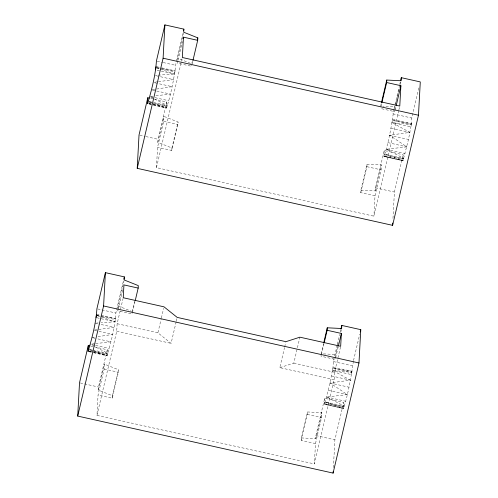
<?xml version="1.0" encoding="UTF-8"?>
<svg xmlns="http://www.w3.org/2000/svg" width="498" height="498" viewBox="0 0 498 498"><rect width="100%" height="100%" fill="white"/><g stroke="black" fill="none" stroke-linecap="round" stroke-linejoin="round"><path stroke-width="0.37" stroke-dasharray="2.49 1.87" d="M340.501 347.025L334.575 372.255L334.164 379.775L314.387 463.931L96.954 415.388L98.056 395.032L104.157 369.062L104.424 364.125L118.53 369.771L118.4 372.243L112.293 398.213L98.056 395.032M112.293 398.213L112.43 395.742L98.324 390.096L98.486 387.014L107.251 349.739L95.106 347.031M107.251 349.739L107.07 355.746L91.893 352.36M89.347 351.383L107.07 355.746C111.129 341.821 114.926 327.535 115.878 313.005L123.485 280.648M96.954 415.388L116.731 331.232L117.136 323.706L123.068 298.483M117.945 308.76L117.833 310.877L132.07 314.057L132.138 312.825M117.982 308.057L118.101 305.94L124.027 280.71M398.717 110.581L373.898 216.182L156.459 167.639L157.561 147.284L163.668 121.313L163.935 116.376L178.041 122.022L177.911 124.488L171.804 150.458L157.561 147.284M171.804 150.458L171.935 147.993L157.829 142.347L157.997 139.266L166.755 101.99L154.617 99.276M166.755 101.99L166.581 107.998L149.126 104.101M153.291 104.723L166.581 107.998C171.256 93.126 174.269 77.669 176.099 62.25M177.456 61.011L177.338 63.128L191.581 66.302L191.649 65.07M177.493 60.308L177.605 58.191L183.538 32.961M315.489 443.575L301.253 440.394L301.383 437.929L307.49 411.958L321.864 412.668L321.596 417.604L315.489 443.575L314.387 463.931M301.253 440.394L307.353 414.423L307.49 411.958M301.383 437.929L315.757 438.645L315.925 435.557L324.684 398.282L343.657 402.521L343.483 408.528L324.509 404.295L324.684 398.282M321.129 354.389L321.029 356.238L335.266 359.419L335.384 357.303M337.208 344.996L333.318 361.554L333.019 367.107L330.006 382.962L324.509 404.295M335.422 356.599L337.625 345.581M333.386 467.678L334.899 439.796L343.657 402.521M375 195.826L360.757 192.645L360.894 190.18L366.995 164.209L381.368 164.919L381.101 169.855L375 195.826L373.898 216.182M324.459 402.44L343.433 406.673L324.279 403.797L343.483 408.528C348.444 393.183 351.109 377.148 353.35 361.274M360.757 192.645L366.864 166.674L366.995 164.209M360.894 190.18L375.268 190.89L375.436 187.808L384.195 150.533L403.168 154.772L402.988 160.779L384.014 156.54L384.195 150.533M393.887 109.286C391.646 125.16 388.982 141.195 384.014 156.54M394.889 109.554L394.777 111.67L380.534 108.489M394.933 108.85L395.045 106.734L382.937 106.136M392.984 218.379L394.41 192.041L403.168 154.772M383.97 154.685L402.944 158.924L383.79 156.048L402.988 160.779L408.485 139.446L411.497 123.591L411.802 118.038L418.874 87.934M101.162 315.34L115.58 318.564L115.044 321.808L101.206 322.735M162.186 67.933L175.091 70.809L174.555 74.059L155.332 75.347M98.324 390.096L104.424 364.125M176.273 61.497L182.996 32.899M118.182 309.395L122.713 290.097M157.829 142.347L163.935 116.376M178.035 60.158L182.399 41.608M156.459 167.639L181.278 62.038M181.453 61.285L182.343 57.513M112.43 395.742L118.53 369.771M132.207 311.586L134.647 301.203M132.418 312.57L135.039 301.439M171.935 147.993L178.041 122.022M192.415 60.868L191.718 63.837L177.605 58.191M191.929 64.821L192.801 61.111M176.143 321.851L171.088 343.371L157.903 332.813L161.221 318.714M161.396 317.973L163.661 308.324M176.317 321.11L177.195 317.4M334.164 379.775L279.808 367.642L284.514 347.604M284.688 346.863L285.734 342.412M279.808 367.642L293.801 363.154L299.908 337.177M321.16 353.773L323.6 343.383M321.378 354.757L323.993 343.626M380.671 106.024L381.368 103.055M380.883 107.008L381.754 103.298M337.383 344.243L339.686 334.463M340.389 331.45L340.744 329.944M315.757 438.645L321.864 412.668M337.806 344.84L338.329 342.612M340.769 332.222L341.64 328.512M394.061 108.533L399.545 85.208M399.726 84.455L400.429 81.442M335.615 357.938L338.235 346.807M375.268 190.89L381.368 164.919M395.393 105.252L395.916 103.024M396.091 102.283L397.136 97.832M397.311 97.091L398.356 92.634M398.531 91.893L399.577 87.443M400.274 84.473L400.971 81.504M395.126 110.183L395.997 106.472M398.892 109.828L399.776 106.055M353.53 360.521L359.718 334.183M351.993 371.34L351.457 374.589L332.483 370.35L332.776 368.134L333.019 367.107L351.993 371.34L332.776 368.134L351.75 372.373L332.483 370.35L350.436 380.167L330.006 382.962L347.305 394.603L326.7 397.018L344.33 406.144L325.356 401.911L343.483 408.528M411.497 123.591L410.968 126.834L391.994 122.601L392.281 120.385L392.524 119.352L411.497 123.591L392.281 120.385L411.255 124.624L391.994 122.601L409.947 132.418L389.511 135.207L406.816 146.854L386.211 149.269L403.841 158.395L384.867 154.162L402.988 160.779M152.195 89.721L172.078 86.664L158.414 83.614M91.918 337.588L94.981 337.115M98.038 336.648L112.567 334.419L93.593 330.18L114.023 327.385L98.847 323.999M154.617 82.226L157.642 81.809M158.401 81.703L173.534 79.636L155.32 75.572M151.324 96.313L152.849 96.133M155.905 95.772L170.403 94.072L152.189 90.007M91.813 344.062L94.869 343.701M95.628 343.614L110.892 341.821L97.234 338.771M96.587 323.046L98.131 322.947M323.432 353.885L335.534 354.489M148.914 103.497L152.743 104.076M153.508 104.188L166.531 106.142L153.633 103.26M87.872 351.022L107.026 353.891L94.122 351.015M156.615 67.728L175.091 70.809M96.363 315.359L100.061 315.975M100.801 316.099L115.58 318.564M157.175 61.192L162.485 62.375M163.244 62.549L175.389 65.257M392.829 113.799L411.802 118.038M156.876 66.744L161.427 67.759M156.633 67.778L161.184 68.792M161.943 68.961L174.848 71.843M157.1 70.162L174.555 74.059L156.59 67.853M390.974 128.179L409.947 132.418M154.623 82.768L157.654 83.446M389.511 135.207L408.485 139.446M387.842 142.615L406.816 146.854M150.558 96.662L154.349 97.508M155.108 97.676L168.772 100.727M386.211 149.269L405.179 153.502M150.819 98.43L153.857 99.108M149.213 101.548L167.428 105.62L154.542 98.946M149.076 102.246L152.874 103.092M148.896 103.609L152.693 104.456M153.452 104.624L166.351 107.506M383.79 156.048L402.764 160.281M163.668 121.313L177.911 124.488M366.864 166.674L381.101 169.855M139.782 135.195L145.099 136.384M145.852 136.552L157.997 139.266M375.436 187.808L394.41 192.041M97.664 308.941L115.878 313.005M333.318 361.554L352.291 365.787M96.606 314.325L100.403 315.172M97.122 315.527L101.679 316.541M102.439 316.709L115.337 319.591M96.83 317.743L115.044 321.808L102.115 317.344M117.136 323.706L157.903 332.813M293.801 363.154L334.575 372.255M95.05 323.152L98.087 323.831M331.463 375.928L350.436 380.167M116.731 331.232L171.088 343.371M330.006 382.962L348.98 387.195M92.678 337.756L96.475 338.603M328.331 390.364L347.305 394.603M91.806 344.579L94.844 345.257M95.604 345.425L109.261 348.476M326.7 397.018L345.674 401.257M90.549 346.01L94.346 346.863M88.949 349.129L91.981 349.808M92.74 349.976L107.923 353.368L90.287 344.243M89.565 349.994L93.363 350.847M89.391 351.358L93.182 352.204M93.941 352.372L106.846 355.255M324.279 403.797L343.253 408.036M88.856 351.681L91.134 352.192M104.157 369.062L118.4 372.243M307.353 414.423L321.596 417.604M80.271 382.95L98.486 387.014M315.925 435.557L334.899 439.796M148.858 103.634L152.55 104.543M97.085 315.608L101.393 317.095M149.182 101.648L166.581 107.998M90.399 349.658L93.294 350.723M94.022 350.984L107.07 355.746M118.101 305.94L131.503 311.306M150.477 96.842L153.87 98.598"/><path stroke-width="0.75" d="M340.925 329.19L341.809 325.431L360.782 329.664L358.977 362.974L333.094 473.1L77.713 416.085L79.518 382.775L88.277 345.506L89.796 345.842M88.277 345.506L88.096 351.513C92.155 337.582 95.952 323.295 96.905 308.772L105.395 272.649L124.369 276.888L124.201 279.969L138.307 285.615L138.176 288.087L135.213 300.699M77.713 416.085L103.59 305.959L105.395 272.649M400.61 80.688L401.313 77.682L420.287 81.915L418.482 115.225L392.605 225.351L137.218 168.336L139.023 135.026L147.782 97.751L149.3 98.094M147.782 97.751L147.607 103.765C151.666 89.833 155.457 75.547 156.416 61.024L164.906 24.9L183.88 29.133L183.712 32.221L197.818 37.867L197.687 40.332L192.975 60.37M137.218 168.336L163.101 58.204L164.906 24.9M197.687 40.332L183.445 37.157L182.343 57.513L399.776 106.055L400.884 85.7L386.641 82.519L386.772 80.053L401.145 80.763L401.313 77.682M324.167 342.885L327.13 330.267L327.267 327.802L341.64 328.512L341.809 325.431M333.094 473.1L333.181 471.55M327.13 330.267L341.373 333.448L340.676 346.284L299.908 337.177L285.908 341.672L177.195 317.4L164.01 306.836L123.243 297.736L123.934 284.906L138.176 288.087M392.605 225.351L392.729 223.023M96.077 317.568L96.606 314.325M155.581 69.82L156.117 66.576M123.84 279.141L124.369 276.888M183.525 30.639L183.88 29.133M183.096 38.639L183.445 37.157M197.469 39.348L197.818 37.867M323.775 342.643L327.267 327.802M381.543 102.314L386.772 80.053M381.929 102.557L386.641 82.519M338.41 346.066L341.373 333.448M396.171 105.732L400.884 85.7M360.247 331.923L360.782 329.664M163.101 58.204L418.482 115.225M103.59 305.959L358.977 362.974"/></g></svg>
